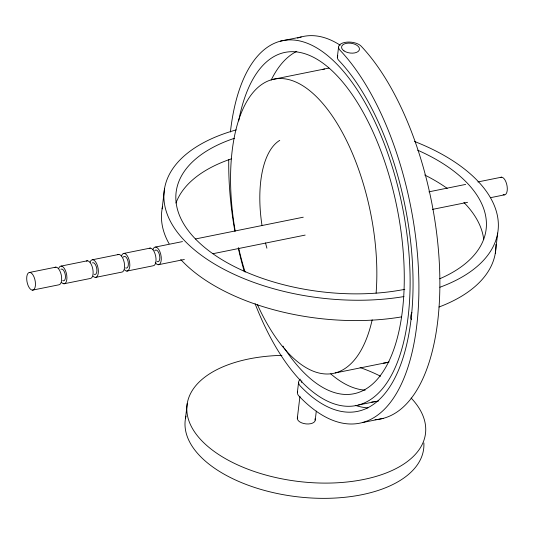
<?xml version="1.0" encoding="UTF-8"?>
<svg xmlns="http://www.w3.org/2000/svg" width="534" height="534" viewBox="0 0 534 534"><rect width="100%" height="100%" fill="white"/><g stroke="black" fill="none" stroke-linecap="round" stroke-linejoin="round"><path stroke-width="0.8" d="M162.116 208.867L164.539 188.535M185.465 418.556L187.287 403.304M297.378 392.437L298.593 382.271M337.341 57.285L338.556 47.119M297.318 418.316L299.948 396.261M301.603 382.371L301.797 380.735M315.227 420.091L316.302 411.1M495.285 253.383L497.708 233.051M280.31 41.171L301.283 36.939M272.153 79.553L324.579 68.973M29.724 272.42L55.936 267.127M61.176 266.072L87.389 260.779M92.636 259.724L118.848 254.431M124.088 253.37L150.301 248.083M155.548 247.022L182.474 241.588M195.531 238.952L303.252 217.204M428.929 191.833L465.648 184.417M477.89 181.947L501.559 177.175M32.441 290.149A9.005 4.092 78.6 0 0 34.016 276.946A9.005 4.092 78.6 0 0 26.787 276.766A9.005 4.092 78.6 0 0 32.441 290.149L58.653 284.856A9.005 4.092 78.6 0 0 61.256 274.937A9.005 4.092 78.6 0 0 54.902 267.407M63.9 283.801L90.112 278.508A9.005 4.092 78.6 0 0 92.709 268.589A9.005 4.092 78.6 0 0 86.361 261.053M95.352 277.453L121.565 272.16A9.005 4.092 78.6 0 0 124.168 262.241A9.005 4.092 78.6 0 0 117.814 254.705M126.812 271.098L153.024 265.805A9.005 4.092 78.6 0 0 155.621 255.893A9.005 4.092 78.6 0 0 149.266 248.357M158.264 264.751L184.377 259.477M212.939 253.71L305.154 235.093M432.46 209.395L467.557 202.313M490.406 197.7L504.276 194.897M335.239 372.952L387.664 362.366M358.541 404.986L378.706 400.914M362.326 422.588L383.292 418.356M266.907 248.19A90.059 40.918 78.6 0 1 265.518 242.91M261.967 225.214A90.059 40.918 78.6 0 1 279.763 140.362M337.815 55.77A12.008 5.987 5.6 0 0 338.823 60.415A192.12 87.289 78.6 0 1 411.026 319.546A192.12 87.289 78.6 0 1 300.028 385.735A12.008 6.555 8 0 1 300.348 379.167M297.612 391.315A12.008 6.555 8 0 0 298.813 395.901A204.128 92.749 78.6 0 0 416.754 325.573A204.128 92.749 78.6 0 0 340.031 50.249A12.008 5.987 5.6 0 1 344.757 42.44A12.008 5.987 5.6 0 1 361.004 46.017A204.128 92.749 78.6 0 1 439.475 265.959A204.128 92.749 78.6 0 1 378.085 419.39M377.331 419.49A204.128 92.749 78.6 0 1 375.055 419.691M367.939 407.883A192.12 87.289 78.6 0 1 355.264 405.326M411.127 398.037A120.077 62.738 6.8 0 1 352.967 481.281A120.077 62.738 6.8 0 1 192.267 428.201A120.077 62.738 6.8 0 1 281.925 355.364M360.103 367.552A120.077 62.738 6.8 0 1 380.555 376.23M423.869 442.966A120.077 62.738 6.8 0 1 298.486 496.92A120.077 62.738 6.8 0 1 185.979 416.133M314.98 418.836A9.005 4.706 6.8 0 1 306.062 423.909A9.005 4.706 6.8 0 1 297.678 417.127M411.387 319.599A9.005 6.495 -43.5 0 1 411.908 312.63M495.932 244.372A168.11 87.836 6.8 0 1 438.968 307.03M401.548 316.889A168.11 87.836 6.8 0 1 180.759 259.531M169.091 243.724A168.11 87.836 6.8 0 1 162.603 206.451M414.551 141.483A168.11 87.836 6.8 0 1 439.889 287.252M403.971 296.557A168.11 87.836 6.8 0 1 186.573 242.716A168.11 87.836 6.8 0 1 236.222 129.902M417.668 150.194A156.102 81.562 6.8 0 1 439.756 278.761M404.805 289.321A156.102 81.562 6.8 0 1 201.505 244.759A156.102 81.562 6.8 0 1 234.399 138.299M175.986 203.04A156.102 81.562 6.8 0 1 231.255 158.878M424.704 174.978A156.102 81.562 6.8 0 1 447.212 188.382M463.912 202.473A156.102 81.562 6.8 0 1 483.717 239.572M376.423 401.434A186.119 84.566 78.6 0 1 374.074 401.782M373.286 401.868A186.119 84.566 78.6 0 1 371.697 401.989M297.498 38.154A186.119 84.566 78.6 0 1 340.191 45.196M230.414 132.011A186.119 84.566 78.6 0 1 354.062 85.16A186.119 84.566 78.6 0 1 394.793 368.473A186.119 84.566 78.6 0 1 255.098 303.719M244.265 271.506A186.119 84.566 78.6 0 1 238.284 248.03M234.913 231.322A186.119 84.566 78.6 0 1 228.752 159.746M238.678 120.871A174.111 79.105 78.6 0 1 348.415 89.305A174.111 79.105 78.6 0 1 398.07 335.005A174.111 79.105 78.6 0 1 284.722 348.709M283.874 347.427A174.111 79.105 78.6 0 1 283.04 346.139M365.169 390.147A174.111 79.105 78.6 0 1 330.733 373.847M271.132 80.18A174.111 79.105 78.6 0 1 296.817 51.317M322.436 69.627A150.094 68.198 78.6 0 1 328.964 68.138M389.099 361.945A150.094 68.198 78.6 0 1 383.285 363.2M372.178 319.826A150.094 68.198 78.6 0 1 257.435 304.667M245.119 272.1A150.094 68.198 78.6 0 1 238.585 247.816M235.2 230.968A150.094 68.198 78.6 0 1 295.836 82.036A150.094 68.198 78.6 0 1 376.096 293.146M152.991 249.545A9.005 4.092 78.6 0 1 158.778 249.512A9.005 4.092 78.6 0 1 160.928 261.86A9.005 4.092 78.6 0 1 155.26 262.608M500.525 177.448A9.005 4.092 78.6 0 1 507.093 186.139A9.005 4.092 78.6 0 1 503.148 194.57M154.727 250.733A6.001 2.73 78.6 0 1 159.546 255.185A6.001 2.73 78.6 0 1 157.063 261.573M121.538 255.893A9.005 4.092 78.6 0 1 127.092 255.512A9.005 4.092 78.6 0 1 129.649 267.407A9.005 4.092 78.6 0 1 124.542 269.864M123.274 257.081A6.001 2.73 78.6 0 1 128.087 261.533A6.001 2.73 78.6 0 1 125.603 267.928M90.079 262.247A9.005 4.092 78.6 0 1 95.633 261.86A9.005 4.092 78.6 0 1 98.189 273.755A9.005 4.092 78.6 0 1 93.083 276.212M92.395 262.861A6.001 2.73 78.6 0 1 96.774 268.655A6.001 2.73 78.6 0 1 94.151 274.276M58.627 268.595A9.005 4.092 78.6 0 1 64.18 268.215A9.005 4.092 78.6 0 1 66.737 280.103A9.005 4.092 78.6 0 1 61.63 282.559M60.943 269.209A6.001 2.73 78.6 0 1 65.322 275.003A6.001 2.73 78.6 0 1 62.692 280.624M344.029 50.904A9.005 4.913 8 0 0 359.095 50.383A9.005 4.913 8 0 0 348.435 43.12A9.005 4.913 8 0 0 344.029 50.904"/></g></svg>
